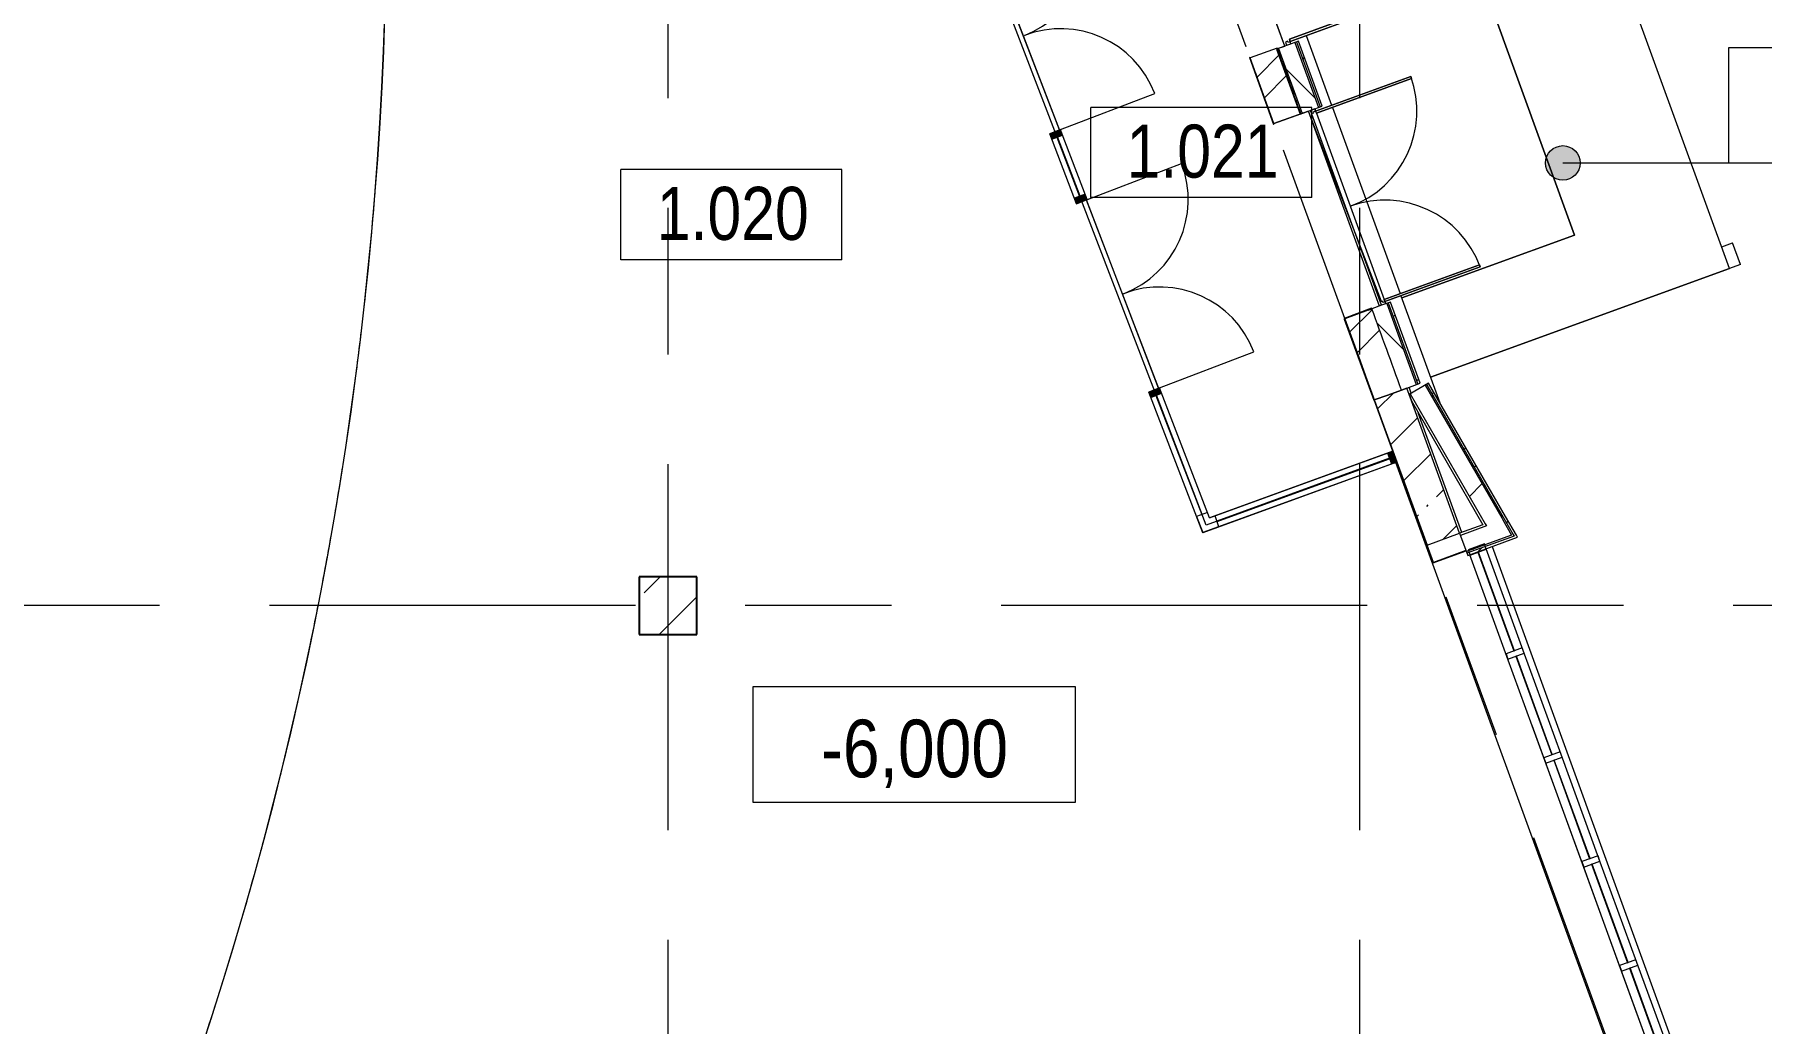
# Model space of a CAD drawing. Header units: millimetres. Extents: x 46431 to 216095, y -43515 to 31605.
# Drawn here: x 130036 to 145019, y -13408 to -4828 of the extents above; entities that cross this region are included whole.
import ezdxf

# ---------------------------------------------------------------- set-up
doc = ezdxf.new("R2010")
doc.units = ezdxf.units.MM
doc.linetypes.add('IMPORT-01 Штриховая _2 мм_', pattern=[600, 400, -200])
doc.linetypes.add('Осевые', pattern=[6350, 1270, -952.5, 3175, -952.5])
for name, color, linetype, lineweight in [('_Разделитель помещений_', 7, 'IMPORT-01 Штриховая _2 мм_', 9), ('Высотные отметки', 7, 'Continuous', 9), ('Двери', 7, 'Continuous', 9), ('Импосты витража', 7, 'Continuous', 9), ('Импосты витража-1', 7, 'Continuous', 18), ('Каркас_Импост', 7, 'Continuous', 9), ('Колонны', 7, 'Continuous', 9), ('Колонны-1', 7, 'Continuous', 25), ('Линии-3', 7, 'Continuous', 9), ('Марки помещений', 7, 'Continuous', 9), ('Общие ребра', 7, 'Continuous', 9), ('Оси-2', 7, 'Осевые', 9), ('Панель', 7, 'Continuous', 9), ('Перекрытия', 7, 'Continuous', 9), ('Поворот плана', 7, 'Continuous', 9), ('Стены', 7, 'Continuous', 9), ('Стены-1', 7, 'Continuous', 18), ('Фундамент несущей конструкции', 7, 'Continuous', 9), ('Штриховка разреза-3', 7, 'Continuous', 9)]:
    doc.layers.add(name, color=color, linetype=linetype, lineweight=lineweight)
doc.layers.add('Импосты витража-2', color=7, linetype='Continuous', lineweight=9, true_color=0x787878)
doc.styles.add('Arial Narrow', font='Arial Narrow.ttf', dxfattribs={"height": 500})
doc.styles.add('Arial Narrow_1', font='Arial Narrow.ttf', dxfattribs={"height": 460})
pattern_1 = [(45, (0, 0), (-502.8943, 502.8943), []), (45, (0, 762), (-502.8943, 502.8943), [])]
pattern_2 = [(0, (0, 0), (812.8, 203.2), [67.056, -542.544, 67.056, -542.544, -3251.2]), (0, (0, 0), (812.8, 203.2), [-1219.2, 67.056, -1152.144, 67.056, -542.544, -1422.4]), (0, (0, 0), (812.8, 203.2), [-3048, 67.056, -339.344, 67.056, -948.944]), (120, (304.8, 101.6), (-582.37636, 602.30545), [67.056, -542.544, 67.056, -542.544, -3251.2]), (120, (304.8, 101.6), (-582.37636, 602.30545), [-1219.2, 67.056, -1152.144, 67.056, -542.544, -1422.4]), (120, (304.8, 101.6), (-582.37636, 602.30545), [-3048, 67.056, -339.344, 67.056, -948.944]), (240, (406.4, 508), (-230.42364, -805.50545), [67.056, -542.544, 67.056, -542.544, -3251.2]), (240, (406.4, 508), (-230.42364, -805.50545), [-1219.2, 67.056, -1152.144, 67.056, -542.544, -1422.4]), (240, (406.4, 508), (-230.42364, -805.50545), [-3048, 67.056, -339.344, 67.056, -948.944])]
pattern_3 = [(45, (0, 0), (-707.107, 707.107), []), (135, (0, 0), (-707.107, -707.107), [])]

# ---------------------------------------------------------------- blocks, each defined once
blk = doc.blocks.new('Колонна 33 - Колонна 40-55-738286-План 1-го этажа на отм_ -6_000')
at = {"layer": 'Колонны'}
h = blk.add_hatch(dxfattribs=at)
h.set_pattern_fill('FP_34', color=256, style=0, pattern_type=2)
h.set_pattern_definition([(45, (-63600, -13500), (-493.914, 493.914), []), (45, (-63106.1, -13500), (-493.914, 493.914), [873.125, -174.625, 6.706, -167.919])])
h.paths.add_polyline_path([(71682, -23533), (72182, -23533), (72182, -23033), (71682, -23033), (71682, -23101)], flags=0)
at = {"layer": 'Колонны-1'}
for p, q in [((72182, -23033), (71682, -23033)), ((71682, -23033), (71682, -23533)), ((72182, -23533), (72182, -23033)), ((71682, -23533), (72182, -23533))]:
    blk.add_line(p, q, dxfattribs=at)
blk = doc.blocks.new('консоль31 - консоль-1257049-План 1-го этажа на отм_ -6_000')
at = {"layer": 'Фундамент несущей конструкции'}
for p, q in [((142018, 493), (142112, 528)), ((142181, 340), (142112, 528)), ((142181, 340), (139492, -639))]:
    blk.add_line(p, q, dxfattribs=at)
blk = doc.blocks.new('Прямоугольный импост - Прямоугольный черный-8339183-План 1-го этажа на отм_ -6_000')
at = {"layer": 'Импосты витража'}
for p, q in [((142952, -10172), (142631, -9289)), ((142811, -10224), (142490, -9341))]:
    blk.add_line(p, q, dxfattribs=at)
blk = doc.blocks.new('Прямоугольный импост - Прямоугольный черный-8339186-План 1-го этажа на отм_ -6_000')
at = {"layer": 'Импосты витража'}
for p, q in [((143281, -11074), (142952, -10172)), ((143140, -11126), (142811, -10224))]:
    blk.add_line(p, q, dxfattribs=at)
blk = doc.blocks.new('Прямоугольный импост - Прямоугольный черный-8339181-План 1-го этажа на отм_ -6_000')
at = {"layer": 'Импосты витража-1'}
for p, q in [((0, 75), (-50, 75)), ((-50, 75), (-50, -75)), ((0, -75), (0, 75)), ((-50, -75), (0, -75))]:
    blk.add_line(p, q, dxfattribs=at)
blk = doc.blocks.new('Прямоугольный импост - Прямоугольный черный-8339168-План 1-го этажа на отм_ -6_000')
at = {"layer": 'Импосты витража-1'}
for p, q in [((-25, 75), (25, 75)), ((-25, -75), (-25, 75)), ((25, 75), (25, -75)), ((25, -75), (-25, -75))]:
    blk.add_line(p, q, dxfattribs=at)
blk = doc.blocks.new('Прямоугольный импост - Прямоугольный черный-8339188-План 1-го этажа на отм_ -6_000')
at = {"layer": 'Импосты витража'}
for p, q in [((144246, -13723), (143938, -12878)), ((144111, -13790), (143797, -12930)), ((144176, -13767), (144111, -13790))]:
    blk.add_line(p, q, dxfattribs=at)
blk = doc.blocks.new('Прямоугольный импост - 50х100 мм-6294618-План 1-го этажа на отм_ -6_000')
at = {"layer": 'Импосты витража'}
for p, q in [((141856, -8537), (140172, -9150)), ((141822, -8443), (140230, -9022)), ((141822, -8443), (141856, -8537))]:
    blk.add_line(p, q, dxfattribs=at)
blk = doc.blocks.new('Прямоугольный импост - 50х100 мм-5024819-План 1-го этажа на отм_ -6_000')
at = {"layer": 'Импосты витража-2'}
blk.add_hatch(color=256, dxfattribs=at).paths.add_polyline_path([(-50, 50), (0, 50), (0, -50), (-50, -50)], flags=0)
at = {"layer": 'Импосты витража-1'}
for p, q in [((-50, 50), (0, 50)), ((-50, -50), (-50, 50)), ((0, 50), (0, -50)), ((0, -50), (-50, -50))]:
    blk.add_line(p, q, dxfattribs=at)
blk = doc.blocks.new('Угловой L-импост - L-импост 1-6294620-План 1-го этажа на отм_ -6_000')
at = {"layer": 'Импосты витража-1'}
for p, q in [((49, 50), (-100, 50)), ((-100, 50), (-100, -50)), ((52, -99), (49, 50)), ((-100, -50), (-49, -50)), ((-49, -50), (-48, -101)), ((-48, -101), (52, -99))]:
    blk.add_line(p, q, dxfattribs=at)
blk = doc.blocks.new('Дверь - Двупольная_наруж_остекленная_с антипаникой - ДН4_27-18-V34-План 1-го этажа на отм_ -6_000')
at = {"layer": 'Двери'}
for p, q in [((-859, 899), (-879, 899)), ((-879, 899), (-879, 20)), ((-859, 20), (-859, 899)), ((859, 20), (859, 899)), ((859, 899), (879, 899)), ((879, 899), (879, 20)), ((-879, 20), (-859, 20)), ((879, 20), (859, 20))]:
    blk.add_line(p, q, dxfattribs=at)
for centre, start, end in [((-879, 20), 360, 90), ((879, 20), 90, 180)]:
    blk.add_arc(centre, 879, start, end, dxfattribs=at)
at = {"layer": 'Каркас_Импост'}
for p, q in [((-880, 20), (-900, 20)), ((-900, 20), (-900, -20)), ((-880, 0), (-880, 20)), ((-870, 0), (-880, 0)), ((-870, -20), (-870, 0)), ((880, 0), (870, 0)), ((870, 0), (870, -20)), ((899, 20), (880, 20)), ((880, 20), (880, 0)), ((-900, -20), (-870, -20)), ((870, -20), (899, -20))]:
    blk.add_line(p, q, dxfattribs=at)
at = {"layer": 'Панель'}
for p, q in [((-879, 899), (-859, 899)), ((-879, 20), (-879, 899)), ((-859, 899), (-859, 20)), ((859, 899), (859, 20)), ((879, 899), (859, 899)), ((879, 20), (879, 899)), ((-859, 20), (-879, 20)), ((859, 20), (879, 20))]:
    blk.add_line(p, q, dxfattribs=at)
blk = doc.blocks.new('Дверь-Витраж-Двойная-Остекление - Дверь-Витраж-Двойная-Остекление-4669433-План 1-го этажа на отм_ -6_000')
at = {"layer": 'Панель'}
for p, q in [((-875, 50.8), (-875, 925.8)), ((875, 50.8), (875, 925.8))]:
    blk.add_line(p, q, dxfattribs=at)
at = {"layer": 'Поворот плана'}
for centre, start, end in [((-875, 50.8), 0, 90), ((875, 50.8), 90, 180)]:
    blk.add_arc(centre, 875, start, end, dxfattribs=at)
blk = doc.blocks.new('Прямоугольный импост - 50х100 мм-4579947-План 1-го этажа на отм_ -6_000')
at = {"layer": 'Импосты витража'}
for p, q in [((137984, -3448), (138077, -3413)), ((138310, -4019), (138077, -3413)), ((138217, -4055), (137984, -3448)), ((138310, -4019), (138217, -4055))]:
    blk.add_line(p, q, dxfattribs=at)
blk = doc.blocks.new('Прямоугольный импост - 50х100 мм-6294619-План 1-го этажа на отм_ -6_000')
at = {"layer": 'Импосты витража'}
for p, q in [((139704, -7930), (139797, -7894)), ((140172, -9150), (139704, -7930)), ((140230, -9022), (139797, -7894))]:
    blk.add_line(p, q, dxfattribs=at)
blk = doc.blocks.new('Прямоугольный импост - 50х100 мм-4579889-План 1-го этажа на отм_ -6_000')
at = {"layer": 'Импосты витража-2'}
blk.add_hatch(color=256, dxfattribs=at).paths.add_polyline_path([(25, 50), (25, -50), (-25, -50), (-25, 50)], flags=0)
at = {"layer": 'Импосты витража-1'}
for p, q in [((-25, 50), (25, 50)), ((-25, -50), (-25, 50)), ((25, 50), (25, -50)), ((25, -50), (-25, -50))]:
    blk.add_line(p, q, dxfattribs=at)
blk = doc.blocks.new('Дверь - Двупольная_наруж_остекленная_с антипаникой - ДН4_27-18-V33-План 1-го этажа на отм_ -6_000')
at = {"layer": 'Двери'}
for p, q in [((-859, 899), (-879, 899)), ((-879, 899), (-879, 20)), ((-859, 20), (-859, 899)), ((859, 20), (859, 899)), ((859, 899), (879, 899)), ((879, 899), (879, 20)), ((-879, 20), (-859, 20)), ((879, 20), (859, 20))]:
    blk.add_line(p, q, dxfattribs=at)
for centre, start, end in [((-879, 20), 360, 90), ((879, 20), 90, 180)]:
    blk.add_arc(centre, 879, start, end, dxfattribs=at)
at = {"layer": 'Каркас_Импост'}
for p, q in [((-880, 20), (-900, 20)), ((-900, 20), (-900, -20)), ((-880, 0), (-880, 20)), ((-870, 0), (-880, 0)), ((-870, -20), (-870, 0)), ((880, 0), (870, 0)), ((870, 0), (870, -20)), ((900, 20), (880, 20)), ((880, 20), (880, 0)), ((900, -20), (900, 20)), ((-900, -20), (-870, -20)), ((870, -20), (900, -20))]:
    blk.add_line(p, q, dxfattribs=at)
at = {"layer": 'Панель'}
for p, q in [((-879, 899), (-859, 899)), ((-879, 20), (-879, 899)), ((-859, 899), (-859, 20)), ((859, 899), (859, 20)), ((879, 899), (859, 899)), ((879, 20), (879, 899)), ((-859, 20), (-879, 20)), ((859, 20), (879, 20))]:
    blk.add_line(p, q, dxfattribs=at)
blk = doc.blocks.new('Марка помещения_Р - Марка помещения-4575829-План 1-го этажа на отм_ -6_000')
at = {"layer": 'Марки помещений'}
for p, q in [((-4.79375, -1.95625), (-4.79375, 1.95625)), ((4.79375, 1.95625), (-4.79375, 1.95625)), ((4.79375, -1.95625), (4.79375, 1.95625)), ((4.79375, -1.95625), (-4.79375, -1.95625))]:
    blk.add_line(p, q, dxfattribs=at)
blk = doc.blocks.new('Высотные отметки - Высотная отметка - Рамка_14мм длина-4459141-План 1-го этажа на отм_ -6_000')
at = {"layer": 'Высотные отметки'}
for p, q in [((7, 5), (-7, 5)), ((-7, 5), (-7, 0)), ((7, 0), (7, 5)), ((-7, 0), (7, 0))]:
    blk.add_line(p, q, dxfattribs=at)

msp = doc.modelspace()

# ---------------------------------------------------------------- hatches: boundary and pattern name
at = {"layer": 'Высотные отметки'}
h = msp.add_hatch(color=256, dxfattribs=at)
edge = h.paths.add_edge_path(flags=0)
edge.add_arc((143296.3, -5942.3), 150, 0, 360)
at = {"layer": 'Штриховка разреза-3'}
h = msp.add_hatch(dxfattribs=at)
h.set_pattern_fill('FP_6', color=256, style=0, pattern_type=2)
h.set_pattern_definition(pattern_3)
h.paths.add_polyline_path([(141034.7, -5512.4), (141175.7, -5461.1), (140970.7, -4897.8), (140829.7, -4949.1)], flags=0)
h = msp.add_hatch(dxfattribs=at)
h.set_pattern_fill('FP_3', color=256, style=0, pattern_type=2)
h.set_pattern_definition(pattern_1)
h.paths.add_polyline_path([(141189.8, -5456), (141208.6, -5449.1), (141003.5, -4885.8), (140984.7, -4892.6), (141151, -5349.4)], flags=0)
h = msp.add_hatch(dxfattribs=at)
h.set_pattern_fill('FP_3', color=256, style=0, pattern_type=2)
h.set_pattern_definition(pattern_1)
h.paths.add_polyline_path([(140787.7, -5600.9), (141023.2, -5517), (140817.9, -4945.2), (140582.8, -5030.2), (140685.5, -5315.5)], flags=0)
h = msp.add_hatch(dxfattribs=at)
h.set_pattern_fill('FP_6', color=256, style=0, pattern_type=2)
h.set_pattern_definition(pattern_3)
h.paths.add_polyline_path([(141894.9, -7912.9), (142024.2, -7865.8), (141767.6, -7160.7), (141638.5, -7208.1), (141840, -7760.6)], flags=0)
h = msp.add_hatch(dxfattribs=at)
h.set_pattern_fill('FP_5', color=256, style=0, pattern_type=2)
h.set_pattern_definition(pattern_2)
h.paths.add_polyline_path([(142024.2, -7865.8), (142038.3, -7860.7), (141781.7, -7155.6), (141767.6, -7160.7), (141985.9, -7760.6)], flags=0)
h = msp.add_hatch(dxfattribs=at)
h.set_pattern_fill('FP_3', color=256, style=0, pattern_type=2)
h.set_pattern_definition(pattern_1)
h.paths.add_polyline_path([(142038.3, -7860.7), (142057.1, -7853.9), (141800.5, -7148.7), (141781.7, -7155.6), (142001.9, -7760.6)], flags=0)
h = msp.add_hatch(dxfattribs=at)
h.set_pattern_fill('FP_3', color=256, style=0, pattern_type=2)
h.set_pattern_definition(pattern_1)
h.paths.add_polyline_path([(141659.7, -7997.7), (141894.9, -7912.9), (141638.5, -7208.1), (141404.1, -7295.1), (141649.8, -7969.8)], flags=0)
h = msp.add_hatch(dxfattribs=at)
h.set_pattern_fill('FP_4', color=256, style=0, pattern_type=2)
h.set_pattern_definition([(45, (0, 0), (-424.264, 424.264), [600, -100, 20, -100]), (45, (0, 424), (-424.264, 424.264), [])])
h.paths.add_polyline_path([(142118.6, -9257.4), (142400.5, -9154.8), (141942.2, -7895.7), (141660.3, -7998.3), (142050.3, -9069.7)], flags=0)
h = msp.add_hatch(dxfattribs=at)
h.set_pattern_fill('FP_6', color=256, style=0, pattern_type=2)
h.set_pattern_definition(pattern_3)
h.paths.add_polyline_path([(142632.3, -9091.7), (142775.5, -9039.6), (142100.4, -7870.3), (141970.5, -7945.3), (142622.2, -9074.1)], flags=0)
h = msp.add_hatch(dxfattribs=at)
h.set_pattern_fill('FP_5', color=256, style=0, pattern_type=2)
h.set_pattern_definition(pattern_2)
h.paths.add_polyline_path([(142851.6, -9171.5), (142865.9, -9166.3), (142113.4, -7862.8), (142100.4, -7870.3), (142775.5, -9039.6)], flags=0)
h = msp.add_hatch(dxfattribs=at)
h.set_pattern_fill('FP_3', color=256, style=0, pattern_type=2)
h.set_pattern_definition(pattern_1)
h.paths.add_polyline_path([(142873.5, -9179.5), (142892.6, -9172.6), (142130.7, -7852.8), (142113.4, -7862.8), (142865.9, -9166.3)], flags=0)
h = msp.add_hatch(dxfattribs=at)
h.set_pattern_fill('FP_5', color=256, style=0, pattern_type=2)
h.set_pattern_definition(pattern_2)
h.paths.add_polyline_path([(142463.8, -9328.6), (142873.5, -9179.5), (142865.9, -9166.3), (142458.7, -9314.6)], flags=0)
h = msp.add_hatch(dxfattribs=at)
h.set_pattern_fill('FP_3', color=256, style=0, pattern_type=2)
h.set_pattern_definition(pattern_1)
h.paths.add_polyline_path([(142470.6, -9347.4), (142902.8, -9190.2), (142892.6, -9172.6), (142463.8, -9328.6)], flags=0)

# ---------------------------------------------------------------- linework, layer by layer
at = {"layer": '_Разделитель помещений_'}
msp.add_arc((101715.5, -3715.4), 31373.8, 341.57229, 18.42771, dxfattribs=at)
at = {"layer": 'Высотные отметки'}
for p, q in [((143296.3, -5942.3), (146134.6, -5942.3)), ((137667.3, -11486.6), (137667.3, -11486.6)), ((137667.3, -11486.6), (137667.3, -11486.6))]:
    msp.add_line(p, q, dxfattribs=at)
msp.add_circle((143296.3, -5942.3), 150, dxfattribs=at)
at = {"layer": 'Линии-3'}
for p, q in [((140201.3, -9086), (137178.2, -1210.6)), ((141839.2, -8489.8), (140201.3, -9086))]:
    msp.add_line(p, q, dxfattribs=at)
at = {"layer": 'Общие ребра'}
for p, q in [((140970.7, -4897.8), (141175.7, -5461.1)), ((140984.7, -4892.6), (141189.8, -5456)), ((140817.9, -4945.2), (140582.8, -5030.2)), ((140829.7, -4949.1), (141034.7, -5512.4)), ((141721.9, -7177.3), (141638.3, -7207.7)), ((141767.6, -7160.7), (142024.2, -7865.8)), ((141781.7, -7155.6), (142038.3, -7860.7)), ((141608, -7219.4), (141404.1, -7295.1)), ((141626.8, -7212.5), (141608, -7219.4)), ((141608, -7219.4), (141626.8, -7212.5)), ((141626.6, -7212), (141626.8, -7212.5)), ((141638.5, -7208.1), (141626.8, -7212.5)), ((141626.8, -7212.5), (141638.5, -7208.1)), ((141894.9, -7912.9), (141777.4, -7955.6)), ((141777.4, -7955.6), (141894.9, -7912.9)), ((141942.2, -7895.7), (141894.9, -7912.9)), ((141894.9, -7912.9), (141942.2, -7895.7)), ((142100.4, -7870.3), (142765.3, -9022)), ((142113.4, -7862.8), (142779.6, -9016.8)), ((141639.8, -7942), (141659.7, -7997.7)), ((141659.7, -7997.7), (141639.8, -7942)), ((141982.4, -8006), (141962.1, -7950.2)), ((141962.1, -7950.2), (141982.4, -8006)), ((141970.5, -7945.3), (142622.2, -9074.1)), ((142632.3, -9091.7), (142407.4, -9173.6)), ((142622.2, -9074.1), (142632.3, -9091.7)), ((142765.3, -9022), (142775.5, -9039.6)), ((142775.5, -9039.6), (142851.6, -9171.5)), ((142779.6, -9016.8), (142865.9, -9166.3)), ((142851.6, -9171.5), (142458.7, -9314.6)), ((142873.5, -9179.5), (142463.8, -9328.6)), ((142865.9, -9166.3), (142873.5, -9179.5))]:
    msp.add_line(p, q, dxfattribs=at)
msp.add_arc((84151.2, -28526.3), 61312.7, 19.645631, 20.346468, dxfattribs=at)
msp.add_arc((84151.2, -28526.3), 61312.7, 19.645631, 20.346468, dxfattribs=at)
at = {"layer": 'Оси-2'}
for p, q in [((129251.3, 26095.3), (153940.5, -41737.8)), ((135531.6, 25417.1), (135531.6, -41733.9)), ((141531.6, 25417.1), (141531.6, -41733.9)), ((150171.6, -9782.9), (50527.1, -9782.9))]:
    msp.add_line(p, q, dxfattribs=at)
at = {"layer": 'Перекрытия'}
for p, q in [((144743.1, -6857.6), (142061.8, 509.2)), ((141141.4, -367.5), (143398.1, -6567.8)), ((143398.1, -6567.8), (141141.4, -367.5)), ((140882.6, -4927.9), (140267.8, -3239)), ((140884.6, -4929.1), (140269.8, -3240)), ((138300.6, -4022.9), (138927.8, -5656.7)), ((138928.7, -5656.4), (138301.7, -4022.9)), ((140819.9, -4950.7), (140882.6, -4927.9)), ((141089.2, -5493.4), (140787.7, -5600.9)), ((141723.4, -7145.5), (141089.2, -5493.4)), ((141104.8, -5534), (141089.6, -5492.4)), ((138844.5, -5688.3), (138861.7, -5682.1)), ((139161.8, -6263.5), (139077.7, -6295.8)), ((139160.7, -6263.5), (139787.8, -7897.3)), ((139788.8, -7896.9), (139161.8, -6263.5)), ((143398.1, -6567.8), (141897.9, -7113.9)), ((141897.9, -7113.9), (143398.1, -6567.8)), ((142148.4, -7802), (144743.1, -6857.6)), ((141639.8, -7942), (141436.8, -7384.1)), ((141980.3, -7939.6), (141961.8, -7888.6)), ((141822.1, -8442.8), (141660.1, -7997.6)), ((142420, -9147.7), (142042.2, -8109.6)), ((141847.7, -8540.3), (140173.3, -9149.7)), ((140230.3, -9022.2), (141822.1, -8442.8)), ((147500.6, -24071.5), (141847.7, -8540.3)), ((135282.7, -9532.9), (135782.7, -9532.9)), ((135782.7, -9532.9), (135782.7, -10032.9)), ((135782.7, -10032.9), (135282.7, -10032.9)), ((144115, -13804.4), (143029.4, -10821.9))]:
    msp.add_line(p, q, dxfattribs=at)
for centre in [(101715.5, -3715.4), (101716.6, -3715.4)]:
    msp.add_arc(centre, 31373.8, 341.57229, 18.42771, dxfattribs=at)
at = {"layer": 'Стены'}
for p, q in [((140884.6, -4929.1), (140268.4, -3236)), ((141069.5, -4837.6), (141289.5, -5442.2)), ((141705.1, -7183.5), (141089.6, -5492.4)), ((141721.9, -7177.3), (141106.8, -5487.2)), ((141144.4, -5473.5), (141151.3, -5492.5)), ((141158.1, -5511.3), (141745.7, -7125.7)), ((141296.3, -5461), (141883.9, -7075.4)), ((141752.5, -7144.5), (141759.5, -7163.6)), ((141890.8, -7094.1), (142228.7, -8022.7)), ((141980.3, -7939.6), (141961.8, -7888.6)), ((142420, -9147.7), (142042.2, -8109.6)), ((142682.8, -9270.2), (144351.1, -13853.9)), ((144115, -13804.4), (143029.4, -10821.9))]:
    msp.add_line(p, q, dxfattribs=at)
at = {"layer": 'Стены-1'}
for p, q in [((141003.5, -4885.8), (140810.9, -4955.9)), ((141208.6, -5449.1), (141003.5, -4885.8)), ((140581.1, -5025.5), (140576.4, -5027.2)), ((140576.4, -5027.2), (140784.7, -5607.3)), ((140787.7, -5600.9), (140582.8, -5030.2)), ((140810.9, -4955.9), (141015.9, -5519.2)), ((140787.7, -5600.9), (141023.2, -5517)), ((141015.9, -5519.2), (141208.6, -5449.1)), ((140784.7, -5607.3), (140789.4, -5605.7)), ((138910.7, -5716.8), (138906, -5718.6)), ((138906, -5718.6), (139103.1, -6232.1)), ((139107.8, -6230.3), (138910.7, -5716.8)), ((139103.1, -6232.1), (139107.8, -6230.3)), ((141800.5, -7148.7), (141721.9, -7177.3)), ((142057.1, -7853.9), (141800.5, -7148.7)), ((141636.7, -7203.5), (141397.7, -7292.1)), ((141397.7, -7292.1), (141399.4, -7296.8)), ((141399.4, -7296.8), (141655.6, -8000)), ((141639.8, -7942), (141404.1, -7295.1)), ((141638.3, -7207.7), (141607.8, -7218.8)), ((141607.8, -7218.8), (141608, -7219.4)), ((141638.5, -7208.1), (141636.7, -7203.5)), ((141942.2, -7895.7), (142057.1, -7853.9)), ((141962.1, -7950.2), (141942.2, -7895.7)), ((142130.7, -7852.8), (141962.1, -7950.2)), ((142798.7, -9009.9), (142130.7, -7852.8)), ((139770.7, -7957.4), (139766.1, -7959.2)), ((139766.1, -7959.2), (140163.1, -8993.5)), ((140167.8, -8991.7), (139770.7, -7957.4)), ((141655.6, -8000), (141660.3, -7998.3)), ((141659.7, -7997.7), (141777.4, -7955.6)), ((141660.1, -7997.6), (141659.7, -7997.7)), ((141660.3, -7998.3), (141660.1, -7997.6)), ((141777.4, -7955.6), (141660.3, -7998.3)), ((141660.3, -7998.3), (142118.6, -9257.4)), ((142400.5, -9154.8), (141982.4, -8006)), ((141982.4, -8006), (142603.1, -9081.1)), ((141791.4, -8504.5), (140294.4, -9049.4)), ((140296.1, -9054.1), (141793.1, -8509.2)), ((141793.1, -8509.2), (141791.4, -8504.5)), ((141856.3, -8536.8), (141854.4, -8537.5)), ((141854.4, -8537.5), (142171.5, -9408.5)), ((142173.4, -9407.8), (141856.3, -8536.8)), ((140163.1, -8993.5), (140167.8, -8991.7)), ((140294.4, -9049.4), (140296.1, -9054.1)), ((142603.1, -9081.1), (142400.5, -9154.8)), ((142892.6, -9172.6), (142798.7, -9009.9)), ((142118.6, -9257.4), (142400.5, -9154.8)), ((142400.5, -9154.8), (142470.6, -9347.4)), ((142470.6, -9347.4), (142902.8, -9190.2)), ((142902.8, -9190.2), (142892.6, -9172.6)), ((142171.5, -9408.5), (142172.2, -9410.4)), ((142172.2, -9410.4), (142455.9, -9307.1)), ((142455.3, -9305.2), (142173.4, -9407.8)), ((142455.9, -9307.1), (142455.3, -9305.2)), ((142564.1, -9318.7), (142559.4, -9320.4)), ((142559.4, -9320.4), (142871, -10175.4)), ((142875.7, -10173.7), (142564.1, -9318.7)), ((142871, -10175.4), (142875.7, -10173.7)), ((142892.8, -10220.7), (142888.1, -10222.4)), ((142888.1, -10222.4), (143199.7, -11077.4)), ((143204.4, -11075.7), (142892.8, -10220.7)), ((143199.7, -11077.4), (143204.4, -11075.7)), ((143221.5, -11122.6), (143216.8, -11124.4)), ((143216.8, -11124.4), (143528.4, -11979.4)), ((143533.1, -11977.6), (143221.5, -11122.6)), ((143528.4, -11979.4), (143533.1, -11977.6)), ((143550.2, -12024.6), (143545.5, -12026.3)), ((143545.5, -12026.3), (143857.1, -12881.3)), ((143861.7, -12879.6), (143550.2, -12024.6)), ((143857.1, -12881.3), (143861.7, -12879.6)), ((143878.9, -12926.6), (143874.2, -12928.3)), ((143874.2, -12928.3), (144162, -13718.3)), ((144166.7, -13716.5), (143878.9, -12926.6))]:
    msp.add_line(p, q, dxfattribs=at)
at = {"layer": 'Стены-1', "flags": 128}
msp.add_lwpolyline([(141404.1, -7295.1), (141522.8, -7618.2), (141639.8, -7942)], dxfattribs=at)
at = {"layer": 'Стены-1'}
for radius in [137836.6, 138086.6]:
    msp.add_arc((10958.4, -51896.8), radius, 19.625743, 19.87783, dxfattribs=at)

# ---------------------------------------------------------------- block references
at = {"layer": 'Высотные отметки', "xscale": 199.9999999999999, "yscale": 199.9999999999999, "zscale": 199.9999999999999}
for p in [(146134.6, -5942.3), (137667.3, -11486.6)]:
    msp.add_blockref('Высотные отметки - Высотная отметка - Рамка_14мм длина-4459141-План 1-го этажа на отм_ -6_000', p, dxfattribs=at)
at = {"layer": 'Двери'}
for name, p, rotation in [('Дверь - Двупольная_наруж_остекленная_с антипаникой - ДН4_27-18-V33-План 1-го этажа на отм_ -6_000', (140610.7, -4069.2), 290.0000000000001), ('Дверь-Витраж-Двойная-Остекление - Дверь-Витраж-Двойная-Остекление-4669433-План 1-го этажа на отм_ -6_000', (138576.8, -4854.2), 291), ('Дверь - Двупольная_наруж_остекленная_с антипаникой - ДН4_27-18-V34-План 1-го этажа на отм_ -6_000', (141433.1, -6325.3), 290.0000000000009), ('Дверь-Витраж-Двойная-Остекление - Дверь-Витраж-Двойная-Остекление-4669433-План 1-го этажа на отм_ -6_000', (139436.9, -7094.7), 291)]:
    msp.add_blockref(name, p, dxfattribs=dict(at, rotation=rotation))
at = {"layer": 'Импосты витража'}
for name, p in [('Прямоугольный импост - 50х100 мм-4579947-План 1-го этажа на отм_ -6_000', (860.1, -2240.6)), ('Прямоугольный импост - 50х100 мм-6294619-План 1-го этажа на отм_ -6_000', (0, 0)), ('Прямоугольный импост - 50х100 мм-6294618-План 1-го этажа на отм_ -6_000', (0, 0)), ('Прямоугольный импост - Прямоугольный черный-8339183-План 1-го этажа на отм_ -6_000', (0, 0)), ('Прямоугольный импост - Прямоугольный черный-8339186-План 1-го этажа на отм_ -6_000', (0, 0)), ('Прямоугольный импост - Прямоугольный черный-8339186-План 1-го этажа на отм_ -6_000', (328.7, -902)), ('Прямоугольный импост - Прямоугольный черный-8339186-План 1-го этажа на отм_ -6_000', (657.4, -1804)), ('Прямоугольный импост - Прямоугольный черный-8339188-План 1-го этажа на отм_ -6_000', (0, 0))]:
    msp.add_blockref(name, p, dxfattribs=at)
at = {"layer": 'Импосты витража', "extrusion": (0, 0, -1)}
for name, p, rotation in [('Прямоугольный импост - 50х100 мм-4579889-План 1-го этажа на отм_ -6_000', (-138899.4, -5694.4), 249), ('Прямоугольный импост - 50х100 мм-4579889-План 1-го этажа на отм_ -6_000', (-139114.4, -6254.5), 249), ('Прямоугольный импост - 50х100 мм-4579889-План 1-го этажа на отм_ -6_000', (-139759.5, -7935), 249), ('Прямоугольный импост - 50х100 мм-5024819-План 1-го этажа на отм_ -6_000', (-141839.2, -8489.8), 160.0000000000004), ('Прямоугольный импост - Прямоугольный черный-8339168-План 1-го этажа на отм_ -6_000', (-142881.9, -10198), 249.9775850357087), ('Прямоугольный импост - Прямоугольный черный-8339168-План 1-го этажа на отм_ -6_000', (-143210.6, -11100), 249.9775850357087), ('Прямоугольный импост - Прямоугольный черный-8339168-План 1-го этажа на отм_ -6_000', (-143539.3, -12002), 249.9775850357087), ('Прямоугольный импост - Прямоугольный черный-8339168-План 1-го этажа на отм_ -6_000', (-143868, -12904), 249.9775850357087)]:
    msp.add_blockref(name, p, dxfattribs=dict(at, rotation=rotation))
at = {"layer": 'Импосты витража'}
for name, p, rotation in [('Угловой L-импост - L-импост 1-6294620-План 1-го этажа на отм_ -6_000', (140201.3, -9086), 199.9999999999996), ('Прямоугольный импост - Прямоугольный черный-8339181-План 1-го этажа на отм_ -6_000', (142544.6, -9272.6), 110.0224149642913)]:
    msp.add_blockref(name, p, dxfattribs=dict(at, rotation=rotation))
at = {"layer": 'Колонны'}
msp.add_blockref('Колонна 33 - Колонна 40-55-738286-План 1-го этажа на отм_ -6_000', (63600, 13500), dxfattribs=at)
at = {"layer": 'Марки помещений', "xscale": 199.9999999999999, "yscale": 199.9999999999999, "zscale": 199.9999999999999}
for p in [(140158.9, -5851.5), (136082.8, -6391.6)]:
    msp.add_blockref('Марка помещения_Р - Марка помещения-4575829-План 1-го этажа на отм_ -6_000', p, dxfattribs=at)
at = {"layer": 'Фундамент несущей конструкции'}
msp.add_blockref('консоль31 - консоль-1257049-План 1-го этажа на отм_ -6_000', (2656.7, -7162.9), dxfattribs=at)

# ---------------------------------------------------------------- texts
at = {"layer": 'Марки помещений', "char_height": 460, "width": 1587.341, "attachment_point": 1, "style": 'Arial Narrow_1'}
for s, insert in [('1.021', (139511, -5609.7)), ('1.020', (135434.9, -6149.8))]:
    msp.add_mtext(s, dxfattribs=dict(at, insert=insert))

# ---------------------------------------------------------------- next in the draw order: texts
at = {"layer": 'Высотные отметки', "insert": (136858.8, -10772.3), "char_height": 500, "width": 1940.404, "attachment_point": 1, "line_spacing_factor": 0.974696, "style": 'Arial Narrow', "bg_fill": 3, "box_fill_scale": 1.25, "bg_fill_color": 256, "bg_fill_true_color": 13158600, "bg_fill_transparency": 0}
msp.add_mtext('-6,000', dxfattribs=at)

doc.saveas('drawing.dxf')
